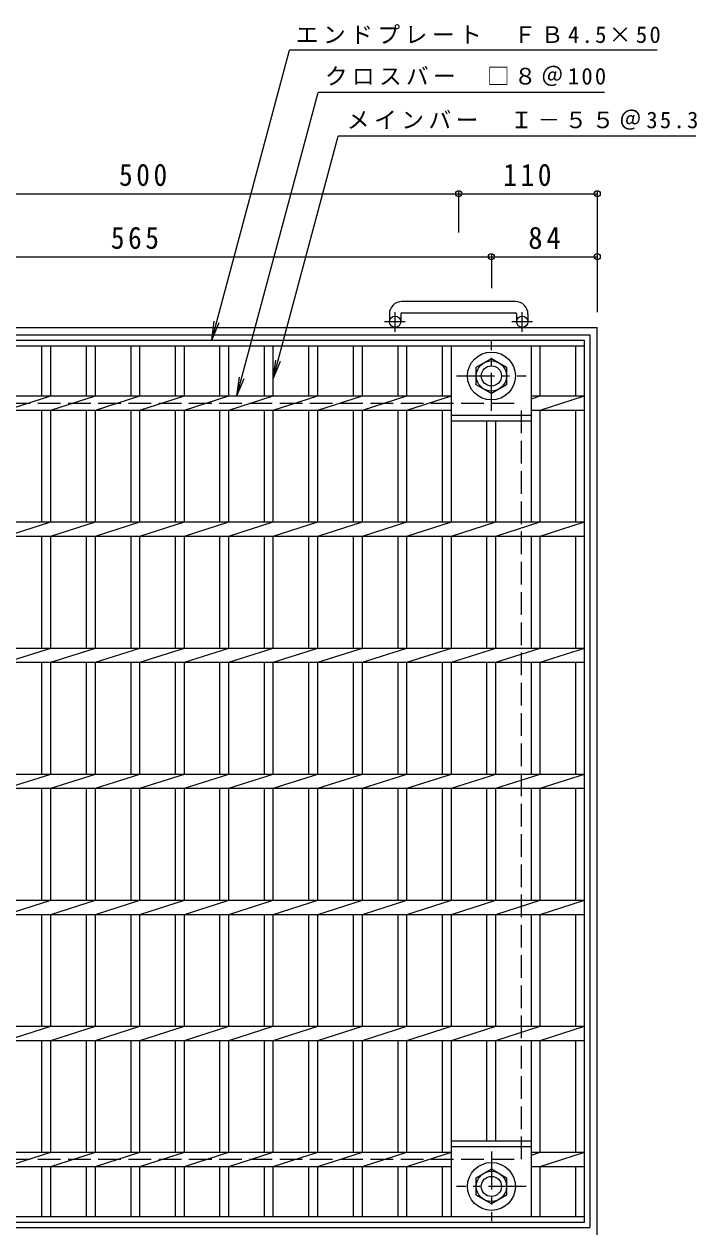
# Model space of a CAD drawing. Units: millimetres at full size, sheet at 1:6. Extents: x -906 to 1068, y -823 to 787.
# Drawn here: x -367 to 167, y -169 to 787 of the extents above; entities that cross this region are included whole.
import ezdxf

# ---------------------------------------------------------------- set-up
doc = ezdxf.new("R2010")
doc.units = ezdxf.units.MM
doc.header["$LTSCALE"] = 6
doc.header["$PDMODE"] = 32
doc.header["$PDSIZE"] = 4.8
doc.linetypes.add('CHAIN1', pattern=[8, 5, -1, 1, -1])
doc.linetypes.add('DASHED3', pattern=[4, 3, -1])
for name, color, linetype, lineweight in [('E-1', 2, 'Continuous', 9), ('E-2', 3, 'Continuous', 9), ('E-4', 7, 'Continuous', 9), ('E-5', 7, 'Continuous', 9)]:
    doc.layers.add(name, color=color, linetype=linetype, lineweight=lineweight)
doc.styles.add('ＭＳ ゴシック', font='')
doc.styles.get('ＭＳ ゴシック').set_extended_font_data('MS Gothic')

msp = doc.modelspace()

# ---------------------------------------------------------------- linework, layer by layer
at = {"layer": 'E-1'}
for p, q in [((22.595, 566.545), (-67.405, 566.545)), ((-77.405, 556.545), (-77.405, 550.445)), ((-68.405, 556.545), (-68.405, 550.445)), ((-67.405, 557.545), (22.595, 557.545)), ((23.595, 556.545), (23.595, 550.445)), ((32.595, 556.545), (32.595, 550.445)), ((-632.405, 545.945), (87.595, 545.945)), ((87.595, -174.055), (87.595, 545.945)), ((-626.405, 539.945), (81.595, 539.945)), ((81.595, 539.945), (81.595, -168.055)), ((-626.405, -168.055), (81.595, -168.055))]:
    msp.add_line(p, q, dxfattribs=at)
at = {"layer": 'E-1', "linetype": 'CHAIN1'}
for p, q in [((-72.905, 542.337), (-72.905, 557.935)), ((28.095, 542.337), (28.095, 557.935)), ((-64.742, 550.445), (-81.149, 550.445)), ((36.258, 550.445), (19.851, 550.445)), ((3.595, 479.809), (3.595, 535.082)), ((-24.041, 507.445), (31.232, 507.445)), ((3.595, -107.918), (3.595, -163.192)), ((31.232, -135.555), (-24.042, -135.555))]:
    msp.add_line(p, q, dxfattribs=at)
at = {"layer": 'E-1', "linetype": 'DASHED3'}
for p, q in [((-572.405, 485.945), (27.595, 485.945)), ((27.595, -114.056), (27.595, 485.945)), ((-572.405, -114.056), (27.595, -114.056))]:
    msp.add_line(p, q, dxfattribs=at)
at = {"layer": 'E-1'}
for points in [[(15.595, 514.373), (15.595, 500.517), (3.595, 493.588), (-8.405, 500.517), (-8.405, 514.373), (3.595, 521.302)], [(-8.405, -142.483), (-8.405, -128.627), (3.595, -121.698), (15.595, -128.627), (15.595, -142.483), (3.595, -149.411)]]:
    msp.add_lwpolyline(points, close=True, dxfattribs=at)
for centre, radius in [((-72.905, 550.445), 4.5), ((28.095, 550.445), 4.5), ((3.595, 507.445), 19), ((3.595, 507.445), 12), ((3.595, 507.445), 8), ((3.595, -135.555), 19), ((3.595, -135.555), 12), ((3.595, -135.555), 8)]:
    msp.add_circle(centre, radius, dxfattribs=at)
for centre, radius, start, end in [((-67.405, 556.545), 10, 90, 180), ((22.595, 556.545), 10, 0, 90), ((-67.405, 556.545), 1, 90, 180), ((22.595, 556.545), 1, 0, 90)]:
    msp.add_arc(centre, radius, start, end, dxfattribs=at)
at = {"layer": 'E-2'}
for p, q in [((-622.405, 535.945), (77.595, 535.945)), ((77.595, -164.055), (77.595, 535.945)), ((-622.405, 531.445), (77.595, 531.445)), ((-353.104, 491.594), (-353.104, 531.445)), ((-346.104, 491.594), (-346.104, 531.445)), ((-317.704, 491.594), (-317.704, 531.445)), ((-310.704, 491.594), (-310.704, 531.445)), ((-282.404, 491.594), (-282.404, 531.445)), ((-275.404, 491.594), (-275.404, 531.445)), ((-247.105, 491.594), (-247.105, 531.445)), ((-240.105, 491.594), (-240.105, 531.445)), ((-211.805, 491.594), (-211.805, 531.445)), ((-204.805, 491.594), (-204.805, 531.445)), ((-176.505, 491.594), (-176.505, 531.445)), ((-169.505, 491.594), (-169.505, 531.445)), ((-141.205, 491.594), (-141.205, 531.445)), ((-134.205, 491.594), (-134.205, 531.445)), ((-105.805, 491.594), (-105.805, 531.445)), ((-98.805, 491.594), (-98.805, 531.445)), ((-70.505, 491.594), (-70.505, 531.445)), ((-63.505, 491.594), (-63.505, 531.445)), ((-35.205, 491.594), (-35.205, 531.445)), ((-28.205, 391.595), (-28.205, 531.445)), ((35.395, 391.595), (35.395, 531.445)), ((42.395, 491.594), (42.395, 531.445)), ((70.595, 491.594), (70.595, 531.445)), ((-529.604, 491.594), (-28.208, 491.594)), ((-381.405, 480.296), (-346.105, 491.595)), ((-346.105, 480.296), (-310.705, 491.595)), ((-310.706, 480.296), (-275.406, 491.595)), ((-275.406, 480.296), (-240.106, 491.595)), ((-240.106, 480.296), (-204.806, 491.595)), ((-204.806, 480.296), (-169.506, 491.595)), ((-169.506, 480.296), (-134.206, 491.595)), ((-134.206, 480.296), (-98.807, 491.595)), ((-98.807, 480.296), (-63.507, 491.595)), ((-63.507, 480.296), (-28.208, 491.594)), ((35.395, 489.355), (42.394, 491.595)), ((35.395, 491.594), (77.595, 491.594)), ((42.395, 480.295), (77.595, 491.594)), ((-529.604, 480.295), (-28.205, 480.295)), ((-353.104, 391.595), (-353.104, 480.295)), ((-346.104, 391.595), (-346.104, 480.295)), ((-317.704, 391.595), (-317.704, 480.295)), ((-310.704, 391.595), (-310.704, 480.295)), ((-282.404, 391.595), (-282.404, 480.295)), ((-275.404, 391.595), (-275.404, 480.295)), ((-247.105, 391.595), (-247.105, 480.295)), ((-240.105, 391.595), (-240.105, 480.295)), ((-211.805, 391.595), (-211.805, 480.295)), ((-204.805, 391.595), (-204.805, 480.295)), ((-176.505, 391.595), (-176.505, 480.295)), ((-169.505, 391.595), (-169.505, 480.295)), ((-141.205, 391.595), (-141.205, 480.295)), ((-134.205, 391.595), (-134.205, 480.295)), ((-105.805, 391.595), (-105.805, 480.295)), ((-98.805, 391.595), (-98.805, 480.295)), ((-70.505, 391.595), (-70.505, 480.295)), ((-63.505, 391.595), (-63.505, 480.295)), ((-35.205, 391.595), (-35.205, 480.295)), ((35.395, 480.295), (77.595, 480.295)), ((42.395, 391.595), (42.395, 480.295)), ((70.595, 391.595), (70.595, 480.295)), ((-28.209, 473.795), (-28.205, 473.796)), ((35.395, 475.945), (-28.205, 475.945)), ((35.395, 471.445), (-28.205, 471.445)), ((0.095, 391.595), (0.095, 471.445)), ((7.095, 391.595), (7.095, 471.445)), ((-622.405, 391.595), (77.595, 391.595)), ((-381.405, 380.296), (-346.105, 391.596)), ((-346.105, 380.296), (-310.705, 391.596)), ((-310.706, 380.296), (-275.406, 391.596)), ((-275.406, 380.296), (-240.106, 391.596)), ((-240.106, 380.296), (-204.806, 391.596)), ((-204.806, 380.296), (-169.506, 391.596)), ((-169.506, 380.296), (-134.206, 391.596)), ((-134.206, 380.296), (-98.807, 391.596)), ((-98.807, 380.296), (-63.507, 391.596)), ((-63.507, 380.296), (-28.205, 391.596)), ((-28.206, 380.296), (7.095, 391.596)), ((7.093, 380.296), (42.394, 391.596)), ((42.395, 380.295), (77.595, 391.594)), ((-622.405, 380.295), (77.595, 380.295)), ((-353.104, 291.595), (-353.104, 380.295)), ((-346.104, 291.595), (-346.104, 380.295)), ((-317.704, 291.595), (-317.704, 380.295)), ((-310.704, 291.595), (-310.704, 380.295)), ((-282.404, 291.595), (-282.404, 380.295)), ((-275.404, 291.595), (-275.404, 380.295)), ((-247.105, 291.595), (-247.105, 380.295)), ((-240.105, 291.595), (-240.105, 380.295)), ((-211.805, 291.595), (-211.805, 380.295)), ((-204.805, 291.595), (-204.805, 380.295)), ((-176.505, 291.595), (-176.505, 380.295)), ((-169.505, 291.595), (-169.505, 380.295)), ((-141.205, 291.595), (-141.205, 380.295)), ((-134.205, 291.595), (-134.205, 380.295)), ((-105.805, 291.595), (-105.805, 380.295)), ((-98.805, 291.595), (-98.805, 380.295)), ((-70.505, 291.595), (-70.505, 380.295)), ((-63.505, 291.595), (-63.505, 380.295)), ((-35.205, 291.595), (-35.205, 380.295)), ((-28.205, 291.595), (-28.205, 380.295)), ((0.095, 291.595), (0.095, 380.295)), ((7.095, 291.595), (7.095, 380.295)), ((35.395, 291.595), (35.395, 380.295)), ((42.395, 291.595), (42.395, 380.295)), ((70.595, 291.595), (70.595, 380.295)), ((-622.405, 291.595), (77.595, 291.595)), ((-381.405, 280.295), (-346.105, 291.595)), ((-346.105, 280.295), (-310.705, 291.595)), ((-310.706, 280.295), (-275.406, 291.595)), ((-275.406, 280.295), (-240.106, 291.595)), ((-240.106, 280.295), (-204.806, 291.595)), ((-204.806, 280.295), (-169.506, 291.595)), ((-169.506, 280.295), (-134.206, 291.595)), ((-134.206, 280.295), (-98.807, 291.595)), ((-98.807, 280.295), (-63.507, 291.595)), ((-63.507, 280.295), (-28.205, 291.596)), ((-28.206, 280.295), (7.095, 291.596)), ((7.093, 280.295), (42.394, 291.596)), ((42.399, 280.295), (77.595, 291.595)), ((-622.405, 280.295), (77.595, 280.295)), ((-353.104, 191.595), (-353.104, 280.295)), ((-346.104, 191.595), (-346.104, 280.295)), ((-317.704, 191.595), (-317.704, 280.295)), ((-310.704, 191.595), (-310.704, 280.295)), ((-282.404, 191.595), (-282.404, 280.295)), ((-275.404, 191.595), (-275.404, 280.295)), ((-247.105, 191.595), (-247.105, 280.295)), ((-240.105, 191.595), (-240.105, 280.295)), ((-211.805, 191.595), (-211.805, 280.295)), ((-204.805, 191.595), (-204.805, 280.295)), ((-176.505, 191.595), (-176.505, 280.295)), ((-169.505, 191.595), (-169.505, 280.295)), ((-141.205, 191.595), (-141.205, 280.295)), ((-134.205, 191.595), (-134.205, 280.295)), ((-105.805, 191.595), (-105.805, 280.295)), ((-98.805, 191.595), (-98.805, 280.295)), ((-70.505, 191.595), (-70.505, 280.295)), ((-63.505, 191.595), (-63.505, 280.295)), ((-35.205, 191.595), (-35.205, 280.295)), ((-28.205, 191.595), (-28.205, 280.295)), ((0.095, 191.595), (0.095, 280.295)), ((7.095, 191.595), (7.095, 280.295)), ((35.395, 191.595), (35.395, 280.295)), ((42.395, 191.595), (42.395, 280.295)), ((70.595, 191.595), (70.595, 280.295)), ((-622.405, 191.595), (77.595, 191.595)), ((-381.405, 180.296), (-346.105, 191.596)), ((-346.105, 180.296), (-310.705, 191.596)), ((-310.706, 180.296), (-275.406, 191.596)), ((-275.406, 180.296), (-240.106, 191.596)), ((-240.106, 180.296), (-204.806, 191.596)), ((-204.806, 180.296), (-169.506, 191.596)), ((-169.506, 180.296), (-134.206, 191.596)), ((-134.206, 180.296), (-98.807, 191.596)), ((-98.807, 180.296), (-63.507, 191.596)), ((-63.507, 180.296), (-28.205, 191.596)), ((-28.206, 180.296), (7.095, 191.596)), ((7.093, 180.296), (42.394, 191.596)), ((42.395, 180.295), (77.595, 191.594)), ((-622.405, 180.295), (77.595, 180.295)), ((-353.104, 91.595), (-353.104, 180.295)), ((-346.104, 91.595), (-346.104, 180.295)), ((-317.704, 91.595), (-317.704, 180.295)), ((-310.704, 91.595), (-310.704, 180.295)), ((-282.404, 91.595), (-282.404, 180.295)), ((-275.404, 91.595), (-275.404, 180.295)), ((-247.105, 91.595), (-247.105, 180.295)), ((-240.105, 91.595), (-240.105, 180.295)), ((-211.805, 91.595), (-211.805, 180.295)), ((-204.805, 91.595), (-204.805, 180.295)), ((-176.505, 91.595), (-176.505, 180.295)), ((-169.505, 91.595), (-169.505, 180.295)), ((-141.205, 91.595), (-141.205, 180.295)), ((-134.205, 91.595), (-134.205, 180.295)), ((-105.805, 91.595), (-105.805, 180.295)), ((-98.805, 91.595), (-98.805, 180.295)), ((-70.505, 91.595), (-70.505, 180.295)), ((-63.505, 91.595), (-63.505, 180.295)), ((-35.205, 91.595), (-35.205, 180.295)), ((-28.205, 91.595), (-28.205, 180.295)), ((0.095, 91.595), (0.095, 180.295)), ((7.095, 91.595), (7.095, 180.295)), ((35.395, 91.595), (35.395, 180.295)), ((42.395, 91.595), (42.395, 180.295)), ((70.595, 91.595), (70.595, 180.295)), ((-622.405, 91.595), (77.595, 91.595)), ((-381.405, 80.295), (-346.105, 91.595)), ((-346.105, 80.295), (-310.705, 91.595)), ((-310.706, 80.295), (-275.406, 91.595)), ((-275.406, 80.295), (-240.106, 91.595)), ((-240.106, 80.295), (-204.806, 91.595)), ((-204.806, 80.295), (-169.506, 91.595)), ((-169.506, 80.295), (-134.206, 91.595)), ((-134.206, 80.295), (-98.807, 91.595)), ((-98.807, 80.295), (-63.507, 91.595)), ((-63.507, 80.295), (-28.205, 91.596)), ((-28.206, 80.295), (7.095, 91.596)), ((7.093, 80.295), (42.394, 91.596)), ((42.395, 80.294), (77.595, 91.594)), ((-622.405, 80.294), (77.595, 80.294)), ((-353.104, -8.404), (-353.104, 80.294)), ((-346.104, -8.404), (-346.104, 80.294)), ((-317.704, -8.404), (-317.704, 80.294)), ((-310.704, -8.404), (-310.704, 80.294)), ((-282.404, -8.404), (-282.404, 80.294)), ((-275.404, -8.404), (-275.404, 80.294)), ((-247.105, -8.404), (-247.105, 80.294)), ((-240.105, -8.404), (-240.105, 80.294)), ((-211.805, -8.404), (-211.805, 80.294)), ((-204.805, -8.404), (-204.805, 80.294)), ((-176.505, -8.404), (-176.505, 80.294)), ((-169.505, -8.404), (-169.505, 80.294)), ((-141.205, -8.404), (-141.205, 80.294)), ((-134.205, -8.404), (-134.205, 80.294)), ((-105.805, -8.404), (-105.805, 80.294)), ((-98.805, -8.404), (-98.805, 80.294)), ((-70.505, -8.404), (-70.505, 80.294)), ((-63.505, -8.404), (-63.505, 80.294)), ((-35.205, -8.404), (-35.205, 80.294)), ((-28.205, -8.404), (-28.205, 80.294)), ((0.095, -8.404), (0.095, 80.294)), ((7.095, -8.404), (7.095, 80.294)), ((35.395, -8.404), (35.395, 80.294)), ((42.395, -8.404), (42.395, 80.294)), ((70.595, -8.404), (70.595, 80.294)), ((-622.405, -8.404), (77.595, -8.404)), ((-381.405, -19.704), (-346.105, -8.404)), ((-346.105, -19.704), (-310.705, -8.404)), ((-310.706, -19.704), (-275.406, -8.404)), ((-275.406, -19.704), (-240.106, -8.404)), ((-240.106, -19.704), (-204.806, -8.404)), ((-204.806, -19.704), (-169.506, -8.404)), ((-169.506, -19.704), (-134.206, -8.404)), ((-134.206, -19.704), (-98.807, -8.404)), ((-98.807, -19.704), (-63.507, -8.404)), ((-63.507, -19.704), (-28.205, -8.404)), ((-28.206, -19.704), (7.095, -8.404)), ((7.093, -19.704), (42.394, -8.404)), ((42.395, -19.705), (77.595, -8.406)), ((-622.405, -19.705), (77.595, -19.705)), ((-353.104, -108.405), (-353.104, -19.705)), ((-346.104, -108.405), (-346.104, -19.705)), ((-317.704, -108.405), (-317.704, -19.705)), ((-310.704, -108.405), (-310.704, -19.705)), ((-282.404, -108.405), (-282.404, -19.705)), ((-275.404, -108.405), (-275.404, -19.705)), ((-247.105, -108.405), (-247.105, -19.705)), ((-240.105, -108.405), (-240.105, -19.705)), ((-211.805, -108.405), (-211.805, -19.705)), ((-204.805, -108.405), (-204.805, -19.705)), ((-176.505, -108.405), (-176.505, -19.705)), ((-169.505, -108.405), (-169.505, -19.705)), ((-141.205, -108.405), (-141.205, -19.705)), ((-134.205, -108.405), (-134.205, -19.705)), ((-105.805, -108.405), (-105.805, -19.705)), ((-98.805, -108.405), (-98.805, -19.705)), ((-70.505, -108.405), (-70.505, -19.705)), ((-63.505, -108.405), (-63.505, -19.705)), ((-35.205, -108.405), (-35.205, -19.705)), ((-28.205, -159.555), (-28.205, -19.705)), ((0.095, -99.555), (0.095, -19.705)), ((7.095, -99.555), (7.095, -19.705)), ((35.395, -159.555), (35.395, -19.705)), ((42.395, -108.405), (42.395, -19.705)), ((70.595, -108.405), (70.595, -19.705)), ((35.395, -99.555), (-28.205, -99.555)), ((35.395, -104.055), (-28.205, -104.055)), ((-529.604, -108.405), (-28.207, -108.405)), ((-381.405, -119.704), (-346.105, -108.405)), ((-346.105, -119.704), (-310.705, -108.405)), ((-310.706, -119.704), (-275.406, -108.405)), ((-275.406, -119.704), (-240.106, -108.405)), ((-240.106, -119.704), (-204.806, -108.405)), ((-204.806, -119.704), (-169.506, -108.405)), ((-169.506, -119.704), (-134.206, -108.405)), ((-134.206, -119.704), (-98.807, -108.405)), ((-98.807, -119.704), (-63.507, -108.405)), ((-63.507, -119.704), (-28.207, -108.405)), ((35.395, -110.645), (42.394, -108.404)), ((35.395, -108.405), (77.595, -108.405)), ((42.395, -119.705), (77.595, -108.406)), ((-529.604, -119.705), (-28.205, -119.705)), ((-353.104, -159.555), (-353.104, -119.705)), ((-346.104, -159.555), (-346.104, -119.705)), ((-317.704, -159.555), (-317.704, -119.705)), ((-310.704, -159.555), (-310.704, -119.705)), ((-282.404, -159.555), (-282.404, -119.705)), ((-275.404, -159.555), (-275.404, -119.705)), ((-247.105, -159.555), (-247.105, -119.705)), ((-240.105, -159.555), (-240.105, -119.705)), ((-211.805, -159.555), (-211.805, -119.705)), ((-204.805, -159.555), (-204.805, -119.705)), ((-176.505, -159.555), (-176.505, -119.705)), ((-169.505, -159.555), (-169.505, -119.705)), ((-141.205, -159.555), (-141.205, -119.705)), ((-134.205, -159.555), (-134.205, -119.705)), ((-105.805, -159.555), (-105.805, -119.705)), ((-98.805, -159.555), (-98.805, -119.705)), ((-70.505, -159.555), (-70.505, -119.705)), ((-63.505, -159.555), (-63.505, -119.705)), ((-35.205, -159.555), (-35.205, -119.705)), ((-28.209, -119.705), (-28.205, -119.704)), ((35.395, -119.705), (77.595, -119.705)), ((42.395, -159.555), (42.395, -119.705)), ((70.595, -159.555), (70.595, -119.705)), ((77.595, -159.555), (-622.405, -159.555)), ((77.595, -164.055), (-622.405, -164.055))]:
    msp.add_line(p, q, dxfattribs=at)
at = {"layer": 'E-4'}
for p, q in [((-522.405, 651.977), (-22.405, 651.977)), ((-22.405, 653.777), (-22.405, 621.165)), ((-22.405, 651.977), (87.595, 651.977)), ((87.595, 653.777), (87.595, 557.945)), ((3.595, 603.808), (3.595, 577.12)), ((-561.404, 602.008), (3.595, 602.008)), ((3.595, 602.008), (87.595, 602.008))]:
    msp.add_line(p, q, dxfattribs=at)
for p in [(-22.405, 651.977), (87.595, 651.977), (3.595, 602.008), (87.595, 602.008)]:
    msp.add_point(p, dxfattribs=at)
at = {"layer": 'E-5'}
for p, q in [((-218.297, 535.945), (-156.691, 765.861)), ((135.099, 765.861), (-156.691, 765.861)), ((-198.313, 491.594), (-133.778, 732.443)), ((93.356, 732.443), (-133.778, 732.443)), ((-169.505, 505.226), (-117.918, 697.748)), ((165.801, 697.748), (-117.918, 697.748)), ((-218.297, 535.945), (-216.339, 550.817)), ((-218.297, 535.945), (-212.557, 549.803)), ((-169.505, 505.226), (-167.547, 520.097)), ((-169.505, 505.226), (-163.764, 519.084)), ((-198.313, 491.594), (-196.355, 506.466)), ((-198.313, 491.594), (-192.573, 505.453))]:
    msp.add_line(p, q, dxfattribs=at)

# ---------------------------------------------------------------- texts
at = {"layer": 'E-4', "color": 2, "char_height": 17.6, "attachment_point": 7, "style": 'ＭＳ ゴシック'}
for s, insert in [('\\T1.27;\\W0.9;500', (-291.905, 657.977)), ('\\T1.27;\\W0.9;110', (13.095, 657.977)), ('\\T1.27;\\W0.9;565', (-298.405, 608.008)), ('\\T1.27;\\W0.95;84', (32.845, 608.008))]:
    msp.add_mtext(s, dxfattribs=dict(at, insert=insert))
at = {"layer": 'E-5', "char_height": 13.2, "attachment_point": 7, "style": 'ＭＳ ゴシック'}
for s, insert in [('\\T1.2;エンドプレート\u3000ＦＢ4.5×50', (-151.691, 770.861)), ('\\T1.19;クロスバー\u3000□８＠100', (-128.517, 737.443)), ('\\T1.2;メインバー\u3000Ｉ－５５＠35.3', (-111.148, 702.748))]:
    msp.add_mtext(s, dxfattribs=dict(at, insert=insert))

doc.saveas('drawing.dxf')
